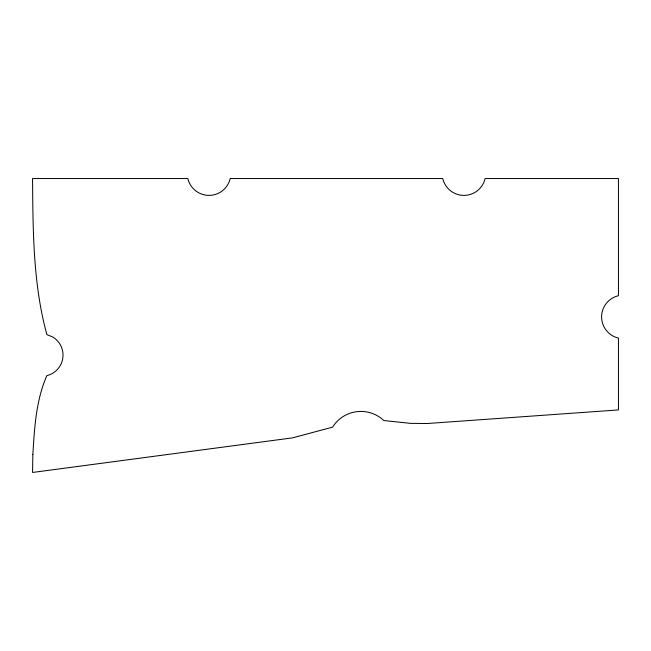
<?xml version="1.0" encoding="UTF-8"?>
<svg xmlns="http://www.w3.org/2000/svg" width="651" height="651" viewBox="0 0 651 651"><rect width="100%" height="100%" fill="white"/><g stroke="black" fill="none" stroke-linecap="round" stroke-linejoin="round"><path stroke-width="0.98" d="M32.859 454.626L32.55 472.463L292.633 437.854L332.596 427.129L334.402 424.517A33.372 33.372 0 0 1 383.838 420.554L410.667 423.37L427.438 423.5L618.45 409.927L618.45 338.089A21.743 21.743 0 0 1 618.45 295.717L618.45 178.537L485.117 178.537A21.743 21.743 0 0 1 442.745 178.537L230.202 178.537A21.743 21.743 0 0 1 187.83 178.537L32.55 178.537C33.006 230.698 32.989 283.885 46.856 334.581L52.902 337.08A21.117 21.117 0 0 1 46.856 375.635C35.976 400.438 34.454 427.967 32.859 454.626"/></g></svg>
